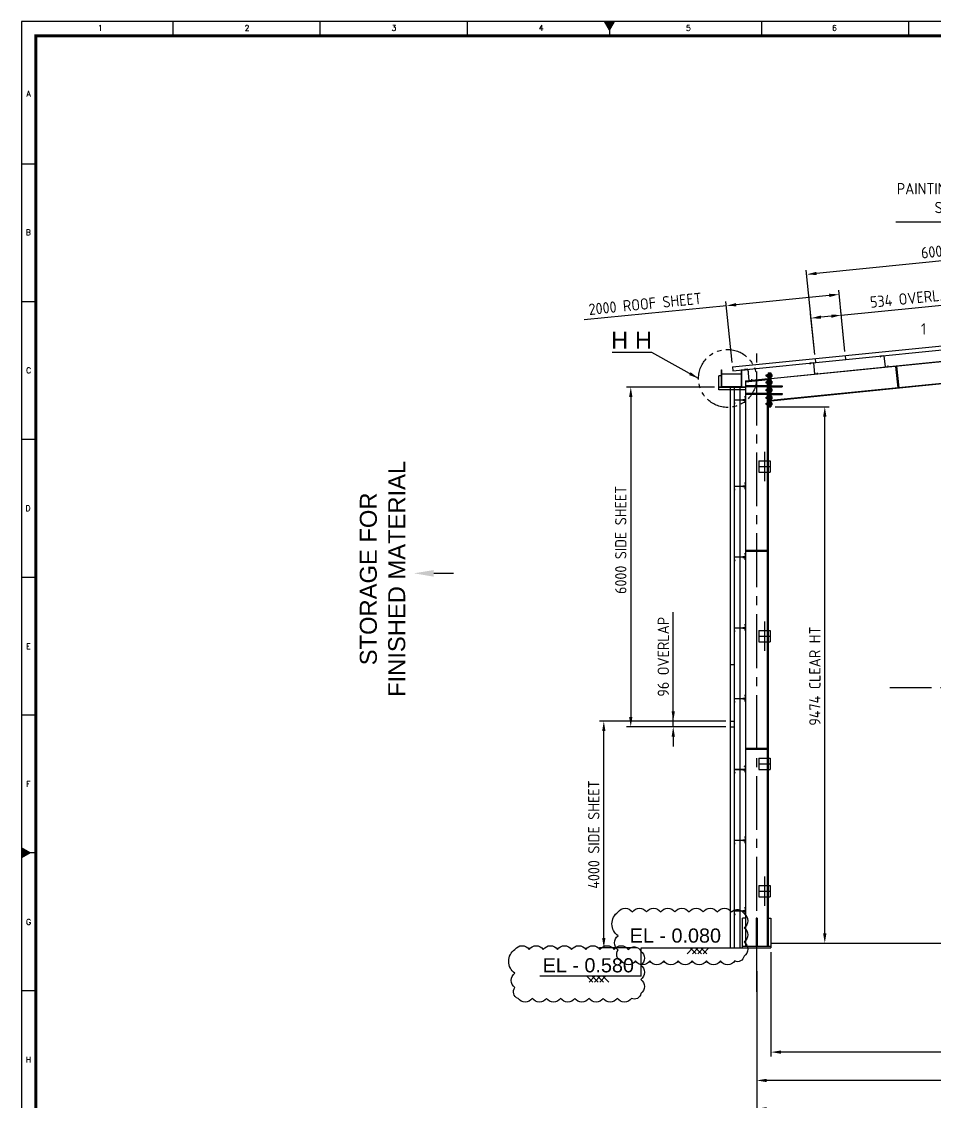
# Model space of a CAD drawing. Header units: millimetres. Extents: x -66 to 3621, y -1 to 3307.
# Drawn here: x 3 to 325.1, y 2923 to 3304.3 of the extents above; entities that cross this region are included whole.
import ezdxf
from ezdxf.enums import TextEntityAlignment as Align

# ---------------------------------------------------------------- set-up
doc = ezdxf.new("R2010")
doc.units = ezdxf.units.MM
for name, pattern in [('CENTER2', [28.575, 19.05, -3.175, 3.175, -3.175]), ('DASHED2', [9.525, 6.35, -3.175]), ('PHANTOM2', [31.75, 15.875, -3.175, 3.175, -3.175, 3.175, -3.175])]:
    doc.linetypes.add(name, pattern=pattern)
for name, color, linetype in [('BORDER', 6, 'Continuous'), ('MAIN-1', 7, 'Continuous'), ('MAIN-2', 7, 'Continuous')]:
    doc.layers.add(name, color=color, linetype=linetype)
doc.styles.add('ACISOTS', font='isocp.shx')
doc.styles.add('ROMANS', font='romans.shx', dxfattribs={"width": 0.8})
doc.styles.get("Standard").update_dxf_attribs({"font": 'arial.ttf'})
doc.dimstyles.new('ISO-25', dxfattribs={"dimtxt": 4, "dimasz": 3.5, "dimexe": 1.5, "dimexo": 1.5, "dimgap": 1.5, "dimtad": 1, "dimtxsty": 'Standard', "dimcen": 0, "dimadec": 0, "dimazin": 0, "dimtfac": 1, "dimtmove": 0, "dimatfit": 3, "dimfxl": 1, "dimarcsym": 0})

# ---------------------------------------------------------------- blocks, each defined once
blk = doc.blocks.new('A1B')
at = {"layer": 'BORDER', "color": 1}
for p, q in [((56.44, 585), (56.44, 590)), ((56.44, 585), (56.44, 590)), ((108.38, 585), (108.38, 590)), ((108.38, 585), (108.38, 590)), ((160.31, 585), (160.31, 590)), ((160.31, 585), (160.31, 590)), ((264.19, 585), (264.19, 590)), ((316.12, 585), (316.12, 590)), ((3, 539.83), (8, 539.83)), ((3, 491.17), (8, 491.17)), ((3, 442.5), (8, 442.5)), ((3, 393.84), (8, 393.84)), ((3, 345.17), (8, 345.17)), ((3, 247.84), (8, 247.84))]:
    blk.add_line(p, q, dxfattribs=at)
at = {"layer": 'BORDER'}
for p, q in [((210.5, 587), (208.77, 590)), ((210.5, 590), (210.5, 585)), ((210.5, 587), (212.23, 590)), ((210.5, 588), (210.5, 585)), ((210.5, 588), (210.5, 585)), ((6, 296.5), (3, 298.23)), ((8, 296.5), (3, 296.5)), ((6, 296.5), (3, 294.77))]:
    blk.add_line(p, q, dxfattribs=at)
blk.add_lwpolyline([(837, 3), (837, 590), (3, 590), (3, 3)], close=True, dxfattribs=at)
at = {"layer": 'BORDER', "const_width": 1}
blk.add_lwpolyline([(8, 8), (832, 8), (832, 585), (8, 585)], close=True, dxfattribs=at)
at = {"layer": 'BORDER'}
for points in [[(212.23, 590), (208.77, 590), (210.5, 587)], [(3, 298.23), (3, 294.77), (6, 296.5)]]:
    blk.add_solid(points, dxfattribs=at)
at = {"layer": 'BORDER', "color": 1, "style": 'ROMANS'}
for s, p in [('1', (30.81, 586.75)), ('2', (82.56, 586.75)), ('3', (134.41, 586.75)), ('4', (186.37, 586.75)), ('5', (238.32, 586.75)), ('6', (289.89, 586.75)), ('A', (5.48, 563.52)), ('B', (5.35, 514.55)), ('C', (5.49, 465.84)), ('D', (5.25, 417.17)), ('E', (5.39, 368.4)), ('F', (5.34, 319.81)), ('G', (5.44, 271.07)), ('H', (5.43, 222.46))]:
    blk.add_text(s, height=2, dxfattribs=at).set_placement(p, align=Align.CENTER)
blk = doc.blocks.new('A$7E95131028261A5')
blk.add_line((3.5, 0.58), (0, 0.58))
blk.add_solid([(3.5, 0), (3.5, 1.17), (7, 0.58)])
blk = doc.blocks.new('*D6181')
at = {"color": 0, "lineweight": -2}
for p, q in [((268.94, 3168.35), (287.97, 3168.35)), ((286.47, 2982.38), (286.47, 3164.85)), ((268.96, 2978.88), (287.97, 2978.88))]:
    blk.add_line(p, q, dxfattribs=at)
at = {"color": 0}
for points in [[(287.05, 3164.85), (285.88, 3164.85), (286.47, 3168.35)], [(285.88, 2982.38), (287.05, 2982.38), (286.47, 2978.88)]]:
    blk.add_solid(points, dxfattribs=at)
at = {"layer": 'Defpoints', "color": 0}
for p in [(267.44, 3168.35), (286.47, 3168.35), (267.46, 2978.88)]:
    blk.add_point(p, dxfattribs=at)
at = {"color": 0, "insert": (282.97, 3073.24), "char_height": 4, "attachment_point": 5, "rotation": 90, "style": 'ACISOTS'}
blk.add_mtext('9474 CLEAR HT', dxfattribs=at)
blk = doc.blocks.new('A$7E9510B2D7BB')
at = {"color": 4}
for p, q in [((61, 200), (0, 200)), ((0, 200), (0, 183)), ((1.8, 183), (1.8, 198.2)), ((59.2, 198.2), (1.8, 198.2)), ((59.2, 198.2), (59.2, 0)), ((61, 200), (61, 1.8)), ((0, 183), (1.8, 183)), ((59.2, 0), (114.2, 0)), ((61, 1.8), (112.4, 1.8)), ((112.4, 1.8), (112.4, 17)), ((112.4, 17), (114.2, 17)), ((114.2, 0), (114.2, 17))]:
    blk.add_line(p, q, dxfattribs=at)
blk = doc.blocks.new('A$7E96CD2D2E318')
for p, q in [((0, 1), (0, 0)), ((0, 1), (0.12, 1)), ((0, 0), (1, 0)), ((0.12, 1), (0.12, 0.12)), ((1, 0.12), (0.12, 0.12)), ((1, 0), (1, 0.12))]:
    blk.add_line(p, q)
blk = doc.blocks.new('A$7E96CE153525B')
blk.add_line((2.34, 0.42), (0, 0.42))
at = {"layer": 'MAIN-1'}
for p, q in [((0.19, 0.78), (0.22, 0.83)), ((0.19, 0.78), (0.19, 0.73)), ((0.19, 0.76), (0.2, 0.77)), ((0.19, 0.75), (0.19, 0.76)), ((0.19, 0.74), (0.19, 0.75)), ((0.19, 0.73), (0.19, 0.74)), ((0.19, 0.73), (0.19, 0.42)), ((0.19, 0.72), (0.19, 0.73)), ((0.19, 0.71), (0.19, 0.72)), ((0.19, 0.7), (0.19, 0.71)), ((0.2, 0.69), (0.19, 0.7)), ((0.19, 0.48), (0.2, 0.5)), ((0.19, 0.46), (0.19, 0.48)), ((0.19, 0.44), (0.19, 0.46)), ((0.19, 0.42), (0.19, 0.44)), ((0.19, 0.4), (0.19, 0.42)), ((0.19, 0.42), (0.19, 0.1)), ((0.19, 0.38), (0.19, 0.4)), ((0.19, 0.36), (0.19, 0.38)), ((0.2, 0.34), (0.19, 0.36)), ((0.19, 0.13), (0.2, 0.14)), ((0.19, 0.12), (0.19, 0.13)), ((0.19, 0.11), (0.19, 0.12)), ((0.19, 0.1), (0.19, 0.11)), ((0.19, 0.1), (0.19, 0.06)), ((0.19, 0.09), (0.19, 0.1)), ((0.19, 0.08), (0.19, 0.09)), ((0.19, 0.07), (0.19, 0.08)), ((0.2, 0.06), (0.19, 0.07)), ((0.22, 0), (0.19, 0.06)), ((0.2, 0.79), (0.21, 0.8)), ((0.2, 0.78), (0.2, 0.79)), ((0.2, 0.77), (0.2, 0.78)), ((0.2, 0.68), (0.2, 0.69)), ((0.2, 0.67), (0.2, 0.68)), ((0.21, 0.66), (0.2, 0.67)), ((0.2, 0.54), (0.21, 0.56)), ((0.2, 0.52), (0.2, 0.54)), ((0.2, 0.5), (0.2, 0.52)), ((0.2, 0.32), (0.2, 0.34)), ((0.2, 0.3), (0.2, 0.32)), ((0.21, 0.27), (0.2, 0.3)), ((0.2, 0.16), (0.21, 0.17)), ((0.2, 0.15), (0.2, 0.16)), ((0.2, 0.14), (0.2, 0.15)), ((0.2, 0.05), (0.2, 0.06)), ((0.2, 0.04), (0.2, 0.05)), ((0.21, 0.03), (0.2, 0.04)), ((0.21, 0.81), (0.22, 0.82)), ((0.21, 0.8), (0.21, 0.81)), ((0.21, 0.65), (0.21, 0.66)), ((0.22, 0.63), (0.21, 0.65)), ((0.21, 0.58), (0.22, 0.6)), ((0.21, 0.56), (0.21, 0.58)), ((0.21, 0.25), (0.21, 0.27)), ((0.22, 0.23), (0.21, 0.25)), ((0.21, 0.19), (0.22, 0.2)), ((0.21, 0.17), (0.21, 0.19)), ((0.21, 0.02), (0.21, 0.03)), ((0.22, 0.01), (0.21, 0.02)), ((0.22, 0.82), (0.22, 0.83)), ((0.48, 0.83), (0.22, 0.83)), ((0.22, 0.62), (0.22, 0.63)), ((0.22, 0.6), (0.22, 0.62)), ((0.48, 0.62), (0.22, 0.62)), ((0.22, 0.21), (0.22, 0.23)), ((0.22, 0.2), (0.22, 0.21)), ((0.48, 0.21), (0.22, 0.21)), ((0.22, 0), (0.22, 0.01)), ((0.48, 0), (0.22, 0)), ((0.48, 0.62), (0.48, 0.83)), ((0.49, 0.75), (0.48, 0.77)), ((0.48, 0.21), (0.48, 0.62)), ((0.48, 0), (0.48, 0.21)), ((0.48, 0.07), (0.49, 0.08)), ((0.49, 0.75), (0.49, 0.75)), ((0.49, 0.75), (0.49, 0.08)), ((0.49, 0.75), (0.49, 0.08)), ((0.49, 0.08), (0.49, 0.08)), ((0.52, 0.66), (0.51, 0.66)), ((0.51, 0.66), (0.51, 0.42)), ((0.51, 0.42), (0.51, 0.18)), ((0.51, 0.18), (0.52, 0.18)), ((0.55, 0.62), (0.52, 0.66)), ((0.52, 0.66), (0.52, 0.18)), ((0.52, 0.18), (0.55, 0.21)), ((2.11, 0.66), (0.55, 0.66)), ((0.55, 0.66), (0.55, 0.18)), ((0.55, 0.18), (2.11, 0.18)), ((1.48, 0.75), (1.51, 0.83)), ((1.48, 0.75), (1.48, 0.09)), ((1.51, 0), (1.48, 0.09)), ((1.49, 0.77), (1.5, 0.78)), ((1.49, 0.76), (1.49, 0.77)), ((1.49, 0.75), (1.49, 0.76)), ((1.49, 0.74), (1.49, 0.75)), ((1.49, 0.73), (1.49, 0.74)), ((1.49, 0.72), (1.49, 0.73)), ((1.49, 0.71), (1.49, 0.72)), ((1.49, 0.7), (1.49, 0.71)), ((1.49, 0.69), (1.49, 0.7)), ((1.49, 0.68), (1.49, 0.69)), ((1.5, 0.67), (1.49, 0.68)), ((1.49, 0.51), (1.5, 0.53)), ((1.49, 0.49), (1.49, 0.51)), ((1.49, 0.47), (1.49, 0.49)), ((1.49, 0.45), (1.49, 0.47)), ((1.49, 0.43), (1.49, 0.45)), ((1.49, 0.41), (1.49, 0.43)), ((1.49, 0.39), (1.49, 0.41)), ((1.49, 0.36), (1.49, 0.39)), ((1.49, 0.34), (1.49, 0.36)), ((1.49, 0.32), (1.49, 0.34)), ((1.5, 0.3), (1.49, 0.32)), ((1.49, 0.15), (1.5, 0.16)), ((1.49, 0.14), (1.49, 0.15)), ((1.49, 0.13), (1.49, 0.14)), ((1.49, 0.12), (1.49, 0.13)), ((1.49, 0.11), (1.49, 0.12)), ((1.49, 0.1), (1.49, 0.11)), ((1.49, 0.09), (1.49, 0.1)), ((1.49, 0.08), (1.49, 0.09)), ((1.49, 0.07), (1.49, 0.08)), ((1.49, 0.06), (1.49, 0.07)), ((1.5, 0.05), (1.49, 0.06)), ((1.5, 0.81), (1.51, 0.82)), ((1.5, 0.8), (1.5, 0.81)), ((1.5, 0.78), (1.5, 0.8)), ((1.5, 0.66), (1.5, 0.67)), ((1.5, 0.65), (1.5, 0.66)), ((1.51, 0.64), (1.5, 0.65)), ((1.5, 0.58), (1.51, 0.6)), ((1.5, 0.55), (1.5, 0.58)), ((1.5, 0.53), (1.5, 0.55)), ((1.5, 0.28), (1.5, 0.3)), ((1.5, 0.26), (1.5, 0.28)), ((1.51, 0.23), (1.5, 0.26)), ((1.5, 0.18), (1.51, 0.2)), ((1.5, 0.17), (1.5, 0.18)), ((1.5, 0.16), (1.5, 0.17)), ((1.5, 0.04), (1.5, 0.05)), ((1.5, 0.02), (1.5, 0.04)), ((1.51, 0.01), (1.5, 0.02)), ((1.51, 0.82), (1.51, 0.83)), ((1.82, 0.83), (1.51, 0.83)), ((1.51, 0.62), (1.51, 0.64)), ((1.51, 0.6), (1.51, 0.62)), ((1.82, 0.62), (1.51, 0.62)), ((1.51, 0.21), (1.51, 0.23)), ((1.82, 0.21), (1.51, 0.21)), ((1.51, 0.2), (1.51, 0.21)), ((1.51, 0), (1.51, 0.01)), ((1.82, 0), (1.51, 0)), ((1.82, 0.83), (1.86, 0.75)), ((1.82, 0.83), (1.83, 0.82)), ((1.83, 0.64), (1.82, 0.62)), ((1.82, 0.62), (1.83, 0.6)), ((1.83, 0.23), (1.82, 0.21)), ((1.82, 0.21), (1.83, 0.2)), ((1.86, 0.09), (1.82, 0)), ((1.83, 0.01), (1.82, 0)), ((1.83, 0.82), (1.83, 0.81)), ((1.83, 0.81), (1.83, 0.8)), ((1.83, 0.8), (1.84, 0.78)), ((1.84, 0.67), (1.83, 0.66)), ((1.83, 0.66), (1.83, 0.65)), ((1.83, 0.65), (1.83, 0.64)), ((1.83, 0.6), (1.83, 0.58)), ((1.83, 0.58), (1.83, 0.55)), ((1.83, 0.55), (1.84, 0.53)), ((1.84, 0.3), (1.83, 0.28)), ((1.83, 0.28), (1.83, 0.26)), ((1.83, 0.26), (1.83, 0.23)), ((1.83, 0.2), (1.83, 0.18)), ((1.83, 0.18), (1.83, 0.17)), ((1.83, 0.17), (1.84, 0.16)), ((1.84, 0.05), (1.83, 0.04)), ((1.83, 0.04), (1.83, 0.02)), ((1.83, 0.02), (1.83, 0.01)), ((1.84, 0.78), (1.84, 0.77)), ((1.84, 0.77), (1.84, 0.76)), ((1.84, 0.76), (1.84, 0.75)), ((1.84, 0.75), (1.84, 0.74)), ((1.84, 0.74), (1.84, 0.73)), ((1.84, 0.73), (1.84, 0.72)), ((1.84, 0.72), (1.84, 0.71)), ((1.84, 0.71), (1.84, 0.7)), ((1.84, 0.7), (1.84, 0.69)), ((1.84, 0.69), (1.84, 0.68)), ((1.84, 0.68), (1.84, 0.67)), ((1.84, 0.53), (1.84, 0.51)), ((1.84, 0.51), (1.84, 0.49)), ((1.84, 0.49), (1.84, 0.47)), ((1.84, 0.47), (1.84, 0.45)), ((1.84, 0.45), (1.84, 0.43)), ((1.84, 0.43), (1.84, 0.41)), ((1.84, 0.41), (1.84, 0.39)), ((1.84, 0.39), (1.84, 0.36)), ((1.84, 0.36), (1.84, 0.34)), ((1.84, 0.34), (1.84, 0.32)), ((1.84, 0.32), (1.84, 0.3)), ((1.84, 0.16), (1.84, 0.15)), ((1.84, 0.15), (1.84, 0.14)), ((1.84, 0.14), (1.84, 0.13)), ((1.84, 0.13), (1.84, 0.12)), ((1.84, 0.12), (1.84, 0.11)), ((1.84, 0.11), (1.84, 0.1)), ((1.84, 0.1), (1.84, 0.09)), ((1.84, 0.09), (1.84, 0.08)), ((1.84, 0.08), (1.84, 0.07)), ((1.84, 0.07), (1.84, 0.06)), ((1.84, 0.06), (1.84, 0.05)), ((1.86, 0.09), (1.86, 0.75)), ((2.15, 0.62), (2.11, 0.66)), ((2.11, 0.66), (2.11, 0.18)), ((2.11, 0.18), (2.15, 0.21)), ((2.15, 0.62), (2.15, 0.21))]:
    blk.add_line(p, q, dxfattribs=at)
for centre, start, end in [((0.51, 0.67), 180, 270), ((0.51, 0.16), 90, 180)]:
    blk.add_arc(centre, 0.016, start, end, dxfattribs=at)
at = {"layer": 'MAIN-2'}
for p, q in [((0.2, 0.77), (0.19, 0.76)), ((0.19, 0.76), (0.19, 0.75)), ((0.19, 0.75), (0.19, 0.74)), ((0.19, 0.74), (0.19, 0.73)), ((0.19, 0.73), (0.19, 0.72)), ((0.19, 0.72), (0.19, 0.71)), ((0.19, 0.71), (0.19, 0.7)), ((0.19, 0.7), (0.2, 0.69)), ((0.2, 0.5), (0.19, 0.48)), ((0.19, 0.48), (0.19, 0.46)), ((0.19, 0.46), (0.19, 0.44)), ((0.19, 0.44), (0.19, 0.42)), ((0.19, 0.42), (0.19, 0.4)), ((0.19, 0.4), (0.19, 0.38)), ((0.19, 0.38), (0.19, 0.36)), ((0.19, 0.36), (0.2, 0.34)), ((0.2, 0.14), (0.19, 0.13)), ((0.19, 0.13), (0.19, 0.12)), ((0.19, 0.12), (0.19, 0.11)), ((0.19, 0.11), (0.19, 0.1)), ((0.19, 0.1), (0.19, 0.09)), ((0.19, 0.09), (0.19, 0.08)), ((0.19, 0.08), (0.19, 0.07)), ((0.19, 0.07), (0.2, 0.06)), ((0.21, 0.8), (0.2, 0.79)), ((0.2, 0.79), (0.2, 0.78)), ((0.2, 0.78), (0.2, 0.77)), ((0.2, 0.69), (0.2, 0.68)), ((0.2, 0.68), (0.2, 0.67)), ((0.2, 0.67), (0.21, 0.66)), ((0.21, 0.56), (0.2, 0.54)), ((0.2, 0.54), (0.2, 0.52)), ((0.2, 0.52), (0.2, 0.5)), ((0.2, 0.34), (0.2, 0.32)), ((0.2, 0.32), (0.2, 0.3)), ((0.2, 0.3), (0.21, 0.27)), ((0.21, 0.17), (0.2, 0.16)), ((0.2, 0.16), (0.2, 0.15)), ((0.2, 0.15), (0.2, 0.14)), ((0.2, 0.06), (0.2, 0.05)), ((0.2, 0.05), (0.2, 0.04)), ((0.2, 0.04), (0.21, 0.03)), ((0.22, 0.82), (0.21, 0.81)), ((0.21, 0.81), (0.21, 0.8)), ((0.21, 0.66), (0.21, 0.65)), ((0.21, 0.65), (0.22, 0.63)), ((0.22, 0.6), (0.21, 0.58)), ((0.21, 0.58), (0.21, 0.56)), ((0.21, 0.27), (0.21, 0.25)), ((0.21, 0.25), (0.22, 0.23)), ((0.22, 0.2), (0.21, 0.19)), ((0.21, 0.19), (0.21, 0.17)), ((0.21, 0.03), (0.21, 0.02)), ((0.21, 0.02), (0.22, 0.01)), ((0.22, 0.83), (0.22, 0.82)), ((0.22, 0.63), (0.22, 0.62)), ((0.22, 0.62), (0.22, 0.6)), ((0.48, 0.62), (0.22, 0.62)), ((0.22, 0.23), (0.22, 0.21)), ((0.22, 0.21), (0.22, 0.2)), ((0.48, 0.21), (0.22, 0.21)), ((0.22, 0.01), (0.22, 0)), ((0.49, 0.08), (0.49, 0.75)), ((0.51, 0.42), (0.51, 0.66)), ((0.51, 0.18), (0.51, 0.42)), ((0.52, 0.18), (0.52, 0.66)), ((1.48, 0.66), (1.51, 0.62)), ((1.51, 0.21), (1.48, 0.18)), ((1.5, 0.78), (1.49, 0.77)), ((1.49, 0.77), (1.49, 0.76)), ((1.49, 0.76), (1.49, 0.75)), ((1.49, 0.75), (1.49, 0.74)), ((1.49, 0.74), (1.49, 0.73)), ((1.49, 0.73), (1.49, 0.72)), ((1.49, 0.72), (1.49, 0.71)), ((1.49, 0.71), (1.49, 0.7)), ((1.49, 0.7), (1.49, 0.69)), ((1.49, 0.69), (1.49, 0.68)), ((1.49, 0.68), (1.5, 0.67)), ((1.5, 0.53), (1.49, 0.51)), ((1.49, 0.51), (1.49, 0.49)), ((1.49, 0.49), (1.49, 0.47)), ((1.49, 0.47), (1.49, 0.45)), ((1.49, 0.45), (1.49, 0.43)), ((1.49, 0.43), (1.49, 0.41)), ((1.49, 0.41), (1.49, 0.39)), ((1.49, 0.39), (1.49, 0.36)), ((1.49, 0.36), (1.49, 0.34)), ((1.49, 0.34), (1.49, 0.32)), ((1.49, 0.32), (1.5, 0.3)), ((1.5, 0.16), (1.49, 0.15)), ((1.49, 0.15), (1.49, 0.14)), ((1.49, 0.14), (1.49, 0.13)), ((1.49, 0.13), (1.49, 0.12)), ((1.49, 0.12), (1.49, 0.11)), ((1.49, 0.11), (1.49, 0.1)), ((1.49, 0.1), (1.49, 0.09)), ((1.49, 0.09), (1.49, 0.08)), ((1.49, 0.08), (1.49, 0.07)), ((1.49, 0.07), (1.49, 0.06)), ((1.49, 0.06), (1.5, 0.05)), ((1.51, 0.82), (1.5, 0.81)), ((1.5, 0.81), (1.5, 0.8)), ((1.5, 0.8), (1.5, 0.78)), ((1.5, 0.67), (1.5, 0.66)), ((1.5, 0.66), (1.5, 0.65)), ((1.5, 0.65), (1.51, 0.64)), ((1.51, 0.6), (1.5, 0.58)), ((1.5, 0.58), (1.5, 0.55)), ((1.5, 0.55), (1.5, 0.53)), ((1.5, 0.3), (1.5, 0.28)), ((1.5, 0.28), (1.5, 0.26)), ((1.5, 0.26), (1.51, 0.23)), ((1.51, 0.2), (1.5, 0.18)), ((1.5, 0.18), (1.5, 0.17)), ((1.5, 0.17), (1.5, 0.16)), ((1.5, 0.05), (1.5, 0.04)), ((1.5, 0.04), (1.5, 0.02)), ((1.5, 0.02), (1.51, 0.01)), ((1.51, 0.83), (1.51, 0.82)), ((1.51, 0.64), (1.51, 0.62)), ((1.51, 0.62), (1.82, 0.62)), ((1.51, 0.62), (1.51, 0.21)), ((1.51, 0.62), (1.51, 0.6)), ((1.51, 0.21), (1.51, 0.62)), ((1.82, 0.62), (1.51, 0.62)), ((1.51, 0.23), (1.51, 0.21)), ((1.82, 0.21), (1.51, 0.21)), ((1.51, 0.21), (1.51, 0.2)), ((1.82, 0.21), (1.51, 0.21)), ((1.51, 0.01), (1.51, 0)), ((1.83, 0.82), (1.82, 0.83)), ((1.82, 0.62), (1.86, 0.66)), ((1.82, 0.62), (1.83, 0.64)), ((1.82, 0.62), (1.82, 0.21)), ((1.83, 0.6), (1.82, 0.62)), ((1.82, 0.21), (1.82, 0.62)), ((1.82, 0.21), (1.83, 0.23)), ((1.86, 0.18), (1.82, 0.21)), ((1.83, 0.2), (1.82, 0.21)), ((1.82, 0), (1.83, 0.01)), ((1.83, 0.81), (1.83, 0.82)), ((1.83, 0.8), (1.83, 0.81)), ((1.84, 0.78), (1.83, 0.8)), ((1.83, 0.66), (1.84, 0.67)), ((1.83, 0.65), (1.83, 0.66)), ((1.83, 0.64), (1.83, 0.65)), ((1.83, 0.58), (1.83, 0.6)), ((1.83, 0.55), (1.83, 0.58)), ((1.84, 0.53), (1.83, 0.55)), ((1.83, 0.28), (1.84, 0.3)), ((1.83, 0.26), (1.83, 0.28)), ((1.83, 0.23), (1.83, 0.26)), ((1.83, 0.18), (1.83, 0.2)), ((1.83, 0.17), (1.83, 0.18)), ((1.84, 0.16), (1.83, 0.17)), ((1.83, 0.04), (1.84, 0.05)), ((1.83, 0.02), (1.83, 0.04)), ((1.83, 0.01), (1.83, 0.02)), ((1.84, 0.77), (1.84, 0.78)), ((1.84, 0.76), (1.84, 0.77)), ((1.84, 0.75), (1.84, 0.76)), ((1.84, 0.74), (1.84, 0.75)), ((1.84, 0.73), (1.84, 0.74)), ((1.84, 0.72), (1.84, 0.73)), ((1.84, 0.71), (1.84, 0.72)), ((1.84, 0.7), (1.84, 0.71)), ((1.84, 0.69), (1.84, 0.7)), ((1.84, 0.68), (1.84, 0.69)), ((1.84, 0.67), (1.84, 0.68)), ((1.84, 0.51), (1.84, 0.53)), ((1.84, 0.49), (1.84, 0.51)), ((1.84, 0.47), (1.84, 0.49)), ((1.84, 0.45), (1.84, 0.47)), ((1.84, 0.43), (1.84, 0.45)), ((1.84, 0.41), (1.84, 0.43)), ((1.84, 0.39), (1.84, 0.41)), ((1.84, 0.36), (1.84, 0.39)), ((1.84, 0.34), (1.84, 0.36)), ((1.84, 0.32), (1.84, 0.34)), ((1.84, 0.3), (1.84, 0.32)), ((1.84, 0.15), (1.84, 0.16)), ((1.84, 0.14), (1.84, 0.15)), ((1.84, 0.13), (1.84, 0.14)), ((1.84, 0.12), (1.84, 0.13)), ((1.84, 0.11), (1.84, 0.12)), ((1.84, 0.1), (1.84, 0.11)), ((1.84, 0.09), (1.84, 0.1)), ((1.84, 0.08), (1.84, 0.09)), ((1.84, 0.07), (1.84, 0.08)), ((1.84, 0.06), (1.84, 0.07)), ((1.84, 0.05), (1.84, 0.06)), ((2.11, 0.18), (2.11, 0.66))]:
    blk.add_line(p, q, dxfattribs=at)
blk = doc.blocks.new('*D6187')
at = {"color": 0, "lineweight": -2}
for p, q in [((262.46, 2969.06), (262.46, 2918.94)), ((542.46, 2960.23), (542.46, 2918.94)), ((265.96, 2920.44), (538.96, 2920.44))]:
    blk.add_line(p, q, dxfattribs=at)
at = {"color": 0}
for points in [[(265.96, 2921.02), (265.96, 2919.86), (262.46, 2920.44)], [(538.96, 2919.86), (538.96, 2921.02), (542.46, 2920.44)]]:
    blk.add_solid(points, dxfattribs=at)
at = {"layer": 'Defpoints', "color": 0}
for p in [(262.46, 2970.56), (542.46, 2961.73), (542.46, 2920.44)]:
    blk.add_point(p, dxfattribs=at)
at = {"color": 0, "insert": (402.92, 2923.94), "char_height": 4, "attachment_point": 5, "style": 'ACISOTS'}
blk.add_mtext('14000 C/C COLUMN BASE', dxfattribs=at)
blk = doc.blocks.new('*D6188')
at = {"color": 0, "lineweight": -2}
for p, q in [((267.46, 2975.78), (267.46, 2938.94)), ((537.46, 2975.78), (537.46, 2938.94)), ((533.96, 2940.44), (270.96, 2940.44))]:
    blk.add_line(p, q, dxfattribs=at)
at = {"color": 0}
for points in [[(270.96, 2941.02), (270.96, 2939.86), (267.46, 2940.44)], [(533.96, 2939.86), (533.96, 2941.02), (537.46, 2940.44)]]:
    blk.add_solid(points, dxfattribs=at)
at = {"layer": 'Defpoints', "color": 0}
for p in [(267.46, 2977.28), (537.46, 2977.28), (267.46, 2940.44)]:
    blk.add_point(p, dxfattribs=at)
at = {"color": 0, "insert": (382.25, 2943.94), "char_height": 4, "attachment_point": 5, "style": 'ACISOTS'}
blk.add_mtext('13500 CLEAR', dxfattribs=at)
blk = doc.blocks.new('*D6190')
at = {"color": 0, "lineweight": -2}
for p, q in [((262.46, 2969.06), (262.46, 2928.94)), ((402.46, 2952.22), (402.46, 2928.94)), ((398.96, 2930.44), (265.96, 2930.44))]:
    blk.add_line(p, q, dxfattribs=at)
at = {"color": 0}
for points in [[(265.96, 2931.02), (265.96, 2929.86), (262.46, 2930.44)], [(398.96, 2929.86), (398.96, 2931.02), (402.46, 2930.44)]]:
    blk.add_solid(points, dxfattribs=at)
at = {"layer": 'Defpoints', "color": 0}
for p in [(262.46, 2970.56), (402.46, 2953.72), (262.46, 2930.44)]:
    blk.add_point(p, dxfattribs=at)
at = {"color": 0, "insert": (332.46, 2933.94), "char_height": 4, "attachment_point": 5, "style": 'ACISOTS'}
blk.add_mtext('7000', dxfattribs=at)
blk = doc.blocks.new('*D6192')
at = {"color": 0, "lineweight": -2}
for p, q in [((396.01, 3226.66), (283.57, 3215.41)), ((402.31, 3198.77), (399.34, 3228.5)), ((282.91, 3186.83), (279.94, 3216.56))]:
    blk.add_line(p, q, dxfattribs=at)
at = {"color": 0}
for points in [[(396.07, 3226.08), (395.95, 3227.24), (399.49, 3227.01)], [(283.51, 3215.99), (283.63, 3214.83), (280.09, 3215.07)]]:
    blk.add_solid(points, dxfattribs=at)
at = {"layer": 'Defpoints', "color": 0}
for p in [(280.09, 3215.07), (402.46, 3197.28), (283.06, 3185.34)]:
    blk.add_point(p, dxfattribs=at)
at = {"color": 0, "insert": (340.45, 3224.62), "char_height": 4, "attachment_point": 5, "rotation": 5.7106, "style": 'ACISOTS'}
blk.add_mtext('6000 ROOF SHEET', dxfattribs=at)
blk = doc.blocks.new('*D6193')
at = {"color": 0, "lineweight": -2}
for p, q in [((292.26, 3200.68), (335.32, 3204.99)), ((282.91, 3186.83), (281.48, 3201.11)), ((288.78, 3200.33), (285.11, 3199.97)), ((293.54, 3187.89), (292.11, 3202.17))]:
    blk.add_line(p, q, dxfattribs=at)
at = {"color": 0}
for points in [[(285.06, 3200.55), (285.17, 3199.38), (281.63, 3199.62)], [(288.84, 3199.75), (288.72, 3200.91), (292.26, 3200.68)]]:
    blk.add_solid(points, dxfattribs=at)
at = {"layer": 'Defpoints', "color": 0}
for p in [(281.63, 3199.62), (283.06, 3185.34), (293.69, 3186.4)]:
    blk.add_point(p, dxfattribs=at)
at = {"color": 0, "insert": (317.76, 3206.75), "char_height": 4, "attachment_point": 5, "rotation": 5.7111, "style": 'ACISOTS'}
blk.add_mtext('534 OVERLAP', dxfattribs=at)
blk = doc.blocks.new('*D6194')
at = {"color": 0, "lineweight": -2}
for p, q in [((288.05, 3207.65), (255.21, 3204.37)), ((293.54, 3187.89), (291.38, 3209.49)), ((251.73, 3204.02), (201.58, 3199)), ((253.74, 3183.91), (251.58, 3205.51))]:
    blk.add_line(p, q, dxfattribs=at)
at = {"color": 0}
for points in [[(288.11, 3207.07), (287.99, 3208.23), (291.53, 3208)], [(255.15, 3204.95), (255.27, 3203.79), (251.73, 3204.02)]]:
    blk.add_solid(points, dxfattribs=at)
at = {"layer": 'Defpoints', "color": 0}
for p in [(251.73, 3204.02), (293.69, 3186.4), (253.89, 3182.42)]:
    blk.add_point(p, dxfattribs=at)
at = {"color": 0, "insert": (223.08, 3204.67), "char_height": 4, "attachment_point": 5, "rotation": 5.7106, "style": 'ACISOTS'}
blk.add_mtext('2000 ROOF SHEET', dxfattribs=at)
blk = doc.blocks.new('*D6195')
at = {"color": 0, "lineweight": -2}
for p, q in [((247.54, 3175.29), (216.49, 3175.29)), ((217.99, 3171.79), (217.99, 3058.79)), ((251.58, 3055.29), (216.49, 3055.29))]:
    blk.add_line(p, q, dxfattribs=at)
at = {"color": 0}
for points in [[(218.57, 3171.79), (217.41, 3171.79), (217.99, 3175.29)], [(217.41, 3058.79), (218.57, 3058.79), (217.99, 3055.29)]]:
    blk.add_solid(points, dxfattribs=at)
at = {"layer": 'Defpoints', "color": 0}
for p in [(249.04, 3175.29), (217.99, 3055.29), (253.08, 3055.29)]:
    blk.add_point(p, dxfattribs=at)
at = {"color": 0, "insert": (214.46, 3121.32), "char_height": 4, "attachment_point": 5, "rotation": 90, "style": 'ACISOTS'}
blk.add_mtext('6000 SIDE SHEET', dxfattribs=at)
blk = doc.blocks.new('*D6196')
at = {"color": 0, "lineweight": -2}
for p, q in [((251.58, 3057.28), (206.97, 3057.28)), ((208.47, 2980.78), (208.47, 3053.78)), ((220.16, 2977.28), (206.97, 2977.28))]:
    blk.add_line(p, q, dxfattribs=at)
at = {"color": 0}
for points in [[(209.06, 3053.78), (207.89, 3053.78), (208.47, 3057.28)], [(207.89, 2980.78), (209.06, 2980.78), (208.47, 2977.28)]]:
    blk.add_solid(points, dxfattribs=at)
at = {"layer": 'Defpoints', "color": 0}
for p in [(208.47, 3057.28), (253.08, 3057.28), (221.66, 2977.28)]:
    blk.add_point(p, dxfattribs=at)
at = {"color": 0, "insert": (204.94, 3017.28), "char_height": 4, "attachment_point": 5, "rotation": 90, "style": 'ACISOTS'}
blk.add_mtext('4000 SIDE SHEET', dxfattribs=at)
blk = doc.blocks.new('*D6197')
at = {"color": 0, "lineweight": -2}
for p, q in [((232.98, 3057.28), (232.98, 3095.84)), ((232.98, 3060.78), (232.98, 3064.28)), ((251.58, 3057.28), (231.48, 3057.28)), ((251.58, 3055.35), (231.48, 3055.35)), ((232.98, 3055.35), (232.98, 3057.28)), ((232.98, 3051.85), (232.98, 3048.35))]:
    blk.add_line(p, q, dxfattribs=at)
at = {"color": 0}
for points in [[(232.4, 3060.78), (233.57, 3060.78), (232.98, 3057.28)], [(233.57, 3051.85), (232.4, 3051.85), (232.98, 3055.35)]]:
    blk.add_solid(points, dxfattribs=at)
at = {"layer": 'Defpoints', "color": 0}
for p in [(232.98, 3057.28), (253.08, 3057.28), (253.08, 3055.35)]:
    blk.add_point(p, dxfattribs=at)
at = {"color": 0, "insert": (229.48, 3080.06), "char_height": 4, "attachment_point": 5, "rotation": 90, "style": 'ACISOTS'}
blk.add_mtext('96 OVERLAP', dxfattribs=at)

msp = doc.modelspace()

# ---------------------------------------------------------------- linework, layer by layer
for p, q in [((253.88875, 3182.41994), (402.46389, 3197.27745)), ((254.02721, 3181.03401), (402.46389, 3195.86351)), ((267.44389, 3178.35448), (401.96389, 3191.79365)), ((401.96389, 3191.62711), (267.44389, 3178.17511)), ((401.96389, 3183.97321), (267.44389, 3170.52121)), ((283.05943, 3185.33701), (283.19817, 3183.94832)), ((293.69022, 3186.40018), (293.82896, 3185.0115)), ((250.03525, 3181.31923), (250.13525, 3181.31923)), ((250.03525, 3175.28923), (250.03525, 3181.31923)), ((250.03525, 3180.31923), (250.13525, 3180.31923)), ((250.08525, 3175.33923), (250.08525, 3181.26923)), ((250.13525, 3180.31923), (250.13525, 3181.31923)), ((253.88875, 3182.41994), (254.02721, 3181.03401)), ((256.98525, 3181.31923), (260.01017, 3181.62143)), ((256.98525, 3181.31923), (256.98525, 3175.33923)), ((257.03525, 3181.27398), (260.01514, 3181.57168)), ((257.03525, 3181.27398), (257.03525, 3175.28923)), ((260.01017, 3181.62143), (260.01514, 3181.57168)), ((266.44389, 3180.3546), (267.44389, 3180.3546)), ((266.44389, 3180.3546), (266.44389, 3166.96272)), ((266.94389, 3180.3546), (266.94389, 3168.34835)), ((401.96389, 3183.80035), (267.44389, 3170.34835)), ((267.44389, 3180.3546), (267.44389, 3168.34835)), ((312.35396, 3175.01221), (311.59615, 3182.59034)), ((312.67237, 3175.04405), (311.91456, 3182.62218)), ((249.03525, 3174.28923), (249.03525, 3179.28923)), ((250.03525, 3179.28923), (249.03525, 3179.28923)), ((256.98525, 3179.86245), (250.08525, 3179.86245)), ((256.98525, 3179.81245), (250.08525, 3179.81245)), ((258.48389, 3177.45934), (266.44389, 3178.25458)), ((258.48389, 3177.13774), (266.44389, 3177.93299)), ((258.48389, 3177.45934), (258.48389, 2977.77745)), ((258.65589, 2977.77745), (258.65589, 3177.15493)), ((266.09789, 3178.22001), (266.09789, 3178.22013)), ((266.27189, 2977.77745), (266.27189, 3177.9158)), ((266.44389, 3178.25458), (266.44389, 2977.77745)), ((258.48389, 3175.28923), (249.03525, 3175.28923)), ((258.48389, 3175.28923), (249.03525, 3175.28923)), ((258.48389, 3175.16923), (249.03525, 3175.16923)), ((258.48882, 3174.28923), (249.03525, 3174.28923)), ((257.03525, 3175.28923), (250.03525, 3175.28923)), ((250.08525, 3175.38923), (250.08525, 3175.33923)), ((256.98525, 3175.33923), (250.08525, 3175.33923)), ((253.08389, 3175.28923), (253.08389, 2977.27745)), ((256.98254, 3175.38923), (253.98254, 3175.38923)), ((253.98254, 3175.38923), (253.98254, 3175.33923)), ((254.48389, 3175.34935), (254.48389, 2977.27745)), ((256.48389, 3175.34935), (256.48389, 2977.27745)), ((256.98254, 3175.38923), (256.98254, 3175.33923)), ((266.44389, 3175.72715), (258.65589, 3175.72715)), ((266.44389, 3175.40715), (258.65589, 3175.40715)), ((266.44389, 3173.02986), (258.65589, 3173.02986)), ((266.44389, 3172.70986), (258.65589, 3172.70986)), ((267.44389, 3175.72715), (271.44389, 3175.72715)), ((267.44389, 3175.40715), (271.44389, 3175.40715)), ((267.44389, 3173.02986), (271.44389, 3173.02986)), ((267.44389, 3172.70986), (271.44389, 3172.70986)), ((271.44389, 3175.72715), (271.44389, 3175.40715)), ((271.44389, 3173.02986), (271.44389, 3172.70986)), ((266.44389, 3168.34835), (267.44389, 3168.34835)), ((265.19389, 3152.45143), (265.19389, 3142.10347)), ((265.19389, 3152.45143), (265.19389, 3142.10347)), ((263.19389, 3149.27745), (263.19389, 3145.27745)), ((263.19389, 3149.27745), (267.19389, 3149.27745)), ((263.19389, 3147.27745), (267.19389, 3147.27745)), ((267.19389, 3149.27745), (267.19389, 3145.27745)), ((263.19389, 3145.27745), (267.19389, 3145.27745)), ((266.27189, 3117.59745), (258.65589, 3117.59745)), ((266.27189, 3117.27745), (258.65589, 3117.27745)), ((265.19389, 3092.45143), (265.19389, 3082.10347)), ((263.19389, 3089.27745), (263.19389, 3085.27745)), ((263.19389, 3089.27745), (267.19389, 3089.27745)), ((267.19389, 3089.27745), (267.19389, 3085.27745)), ((263.19389, 3087.27745), (267.19389, 3087.27745)), ((263.19389, 3085.27745), (267.19389, 3085.27745)), ((253.08389, 3077.27745), (254.48389, 3077.27745)), ((253.08389, 3057.27745), (254.48389, 3057.27745)), ((253.08389, 3055.34935), (254.48389, 3055.34935)), ((266.27189, 3047.59745), (258.65589, 3047.59745)), ((266.27189, 3047.27745), (258.65589, 3047.27745)), ((263.19389, 3044.27745), (263.19389, 3040.27745)), ((263.19389, 3044.27745), (267.19389, 3044.27745)), ((267.19389, 3044.27745), (267.19389, 3040.27745)), ((263.19389, 3042.27745), (267.19389, 3042.27745)), ((263.19389, 3040.27745), (267.19389, 3040.27745)), ((265.19389, 3002.45143), (265.19389, 2992.10347)), ((263.19389, 2999.27745), (263.19389, 2995.27745)), ((263.19389, 2999.27745), (267.19389, 2999.27745)), ((263.19389, 2997.27745), (267.19389, 2997.27745)), ((267.19389, 2999.27745), (267.19389, 2995.27745)), ((263.19389, 2995.27745), (267.19389, 2995.27745)), ((257.46389, 2977.27745), (257.46389, 2987.77745)), ((258.48389, 2987.77745), (257.46389, 2987.77745)), ((262.30389, 2987.77745), (262.30389, 2977.77745)), ((262.62389, 2987.77745), (262.30389, 2987.77745)), ((262.62389, 2987.77745), (262.62389, 2977.77745)), ((266.44389, 2987.77745), (267.46389, 2987.77745)), ((267.46389, 2987.77745), (267.46389, 2977.27745)), ((267.46389, 2978.87745), (537.46389, 2978.87745)), ((221.65716, 2977.27745), (267.46389, 2977.27745)), ((221.65716, 2967.27745), (221.65716, 2977.27745)), ((239.94388, 2977.27745), (237.86206, 2975.19564)), ((238.99718, 2977.27745), (241.079, 2975.19564)), ((241.82337, 2977.27745), (239.74155, 2975.19564)), ((240.87667, 2977.27745), (242.95849, 2975.19564)), ((243.70285, 2977.27745), (241.62104, 2975.19564)), ((242.75616, 2977.27745), (244.83798, 2975.19564)), ((245.58234, 2977.27745), (243.50052, 2975.19564)), ((267.46389, 2977.77745), (257.46389, 2977.77745)), ((221.65716, 2967.27745), (185.92557, 2967.27745)), ((202.53871, 2967.27745), (204.62053, 2965.19564)), ((205.36489, 2967.27745), (203.28308, 2965.19564)), ((204.4182, 2967.27745), (206.50002, 2965.19564)), ((207.24438, 2967.27745), (205.16256, 2965.19564)), ((206.29769, 2967.27745), (208.3795, 2965.19564)), ((209.12387, 2967.27745), (207.04205, 2965.19564)), ((208.17717, 2967.27745), (210.25899, 2965.19564))]:
    msp.add_line(p, q)
at = {"color": 3, "linetype": 'CENTER2'}
for p, q in [((262.46389, 2961.72663), (262.46389, 3187.30137)), ((495.55173, 3069.11745), (309.37605, 3069.11745))]:
    msp.add_line(p, q, dxfattribs=at)
at = {"color": 1}
for points in [[(213.56133, 2989.93305, -0.5206), (218.56133, 2989.93305, -0.5206), (223.56133, 2989.93305, -0.5206), (228.56133, 2989.93305, -0.5206), (233.56133, 2989.93305, -0.5206), (238.56133, 2989.93305, -0.5206), (243.56133, 2989.93305, -0.5206), (248.56133, 2989.93305, -0.5206), (253.56133, 2989.93305, -0.5206), (257.96725, 2989.33897, -0.5206), (257.96725, 2984.33897, -0.5206), (257.96725, 2979.33897, -0.5206), (257.96725, 2974.33897, -0.5206), (254.68291, 2972.62331, -0.5206), (249.68291, 2972.62331, -0.5206), (244.68291, 2972.62331, -0.5206), (239.68291, 2972.62331, -0.5206), (234.68291, 2972.62331, -0.5206), (229.68291, 2972.62331, -0.5206), (224.68291, 2972.62331, -0.5206), (219.68291, 2972.62331, -0.5206), (214.68291, 2972.62331, -0.5206), (213.56133, 2976.50172, -0.5206), (213.56133, 2981.50172, -0.5206), (213.56133, 2989.93305, -0.5206)], [(177.11281, 2976.71546, -0.5206), (182.11281, 2976.71546, -0.5206), (187.11281, 2976.71546, -0.5206), (192.11281, 2976.71546, -0.5206), (197.11281, 2976.71546, -0.5206), (202.11281, 2976.71546, -0.5206), (207.11281, 2976.71546, -0.5206), (212.11281, 2976.71546, -0.5206), (217.11281, 2976.71546, -0.5206), (221.51873, 2976.12138, -0.5206), (221.51873, 2971.12138, -0.5206), (221.51873, 2966.12138, -0.5206), (221.51873, 2961.12138, -0.5206), (218.2344, 2959.40571, -0.5206), (213.2344, 2959.40571, -0.5206), (208.2344, 2959.40571, -0.5206), (203.2344, 2959.40571, -0.5206), (198.2344, 2959.40571, -0.5206), (193.2344, 2959.40571, -0.5206), (188.2344, 2959.40571, -0.5206), (183.2344, 2959.40571, -0.5206), (178.2344, 2959.40571, -0.5206), (177.11281, 2963.28413, -0.5206), (177.11281, 2968.28413, -0.5206), (177.11281, 2976.71546, -0.5206)]]:
    msp.add_lwpolyline(points, format="xyb", close=True, dxfattribs=at)
at = {"color": 6, "linetype": 'PHANTOM2', "ltscale": 0.5}
msp.add_circle((252.13314, 3178.33458), 10.22439, dxfattribs=at)

# ---------------------------------------------------------------- block references
msp.add_blockref('A1B', (0, 2714.33669))
for name, p, xscale, yscale, zscale, rotation in [('A$7E9510B2D7BB', (281.66807, 3179.77555), 0.02, 0.02, 0.02, 5.710593341966618), ('A$7E9510B2D7BB', (306.54424, 3182.26079), 0.02, 0.02, 0.02, 5.710593341966618), ('A$7E9510B2D7BB', (258.49982, 3177.46084), 0.02, 0.02, 0.02, 5.710592324142199), ('A$7E9510B2D7BB', (258.48389, 3169.57737), 0.02, 0.02, 0.02, 90.00000000000001), ('A$7E9510B2D7BB', (258.48389, 3139.09345), 0.02, 0.02, 0.02, 90.00000000000001), ('A$7E9510B2D7BB', (258.48389, 3114.09345), 0.02, 0.02, 0.02, 90.00000000000001), ('A$7E95131028261A5', (155.4479, 3110.67449), 2, 2, 2, 180), ('A$7E9510B2D7BB', (258.48389, 3089.09345), 0.02, 0.02, 0.02, 90.00000000000001), ('A$7E9510B2D7BB', (258.48389, 3064.09345), 0.02, 0.02, 0.02, 90.00000000000001), ('A$7E9510B2D7BB', (258.48389, 3039.09345), 0.02, 0.02, 0.02, 90.00000000000001), ('A$7E9510B2D7BB', (258.48389, 3014.09345), 0.02, 0.02, 0.02, 90.00000000000001), ('A$7E9510B2D7BB', (258.48389, 2989.09345), 0.02, 0.02, 0.02, 90.00000000000001)]:
    msp.add_blockref(name, p, dxfattribs=dict(xscale=xscale, yscale=yscale, zscale=zscale, rotation=rotation))
at = {"xscale": -1}
for p in [(267.93599, 3178.93879), (267.93599, 3176.50011), (267.93599, 3173.80281), (267.93599, 3171.10551), (267.93599, 3168.93266)]:
    msp.add_blockref('A$7E96CE153525B', p, dxfattribs=at)
at = {"rotation": 180}
for p in [(258.48389, 3170.76137), (258.48389, 3140.27745), (258.48389, 3115.27745), (258.48389, 3090.27745), (258.48389, 3065.27745), (258.48389, 3040.27745), (258.48389, 3015.27745)]:
    msp.add_blockref('A$7E96CD2D2E318', p, dxfattribs=at)
at = {"color": 2, "linetype": 'DASHED2', "rotation": 180}
msp.add_blockref('A$7E96CD2D2E318', (258.48389, 2990.27745), dxfattribs=at)

# ---------------------------------------------------------------- texts
at = {"color": 130}
for s, p in [('EL - 0.080', (217.61263, 2981.59952)), ('EL - 0.580', (186.88656, 2971.10549))]:
    msp.add_text(s, height=5, dxfattribs=at).set_placement(p, align=Align.MIDDLE_LEFT)
at = {"char_height": 4, "attachment_point": 5, "style": 'ACISOTS'}
for s, insert in [('PAINTING CHAMBER\\PSHED-D', (333.81975, 3242.01475)), ('1', (321.31312, 3195.81645))]:
    msp.add_mtext(s, dxfattribs=dict(at, insert=insert))
at = {"insert": (218.28198, 3191.87611), "char_height": 6, "attachment_point": 5}
msp.add_mtext('H H', dxfattribs=at)
at = {"insert": (130.41285, 3107.55052), "char_height": 6, "attachment_point": 5, "rotation": 90}
msp.add_mtext('STORAGE FOR\\PFINISHED MATERIAL', dxfattribs=at)

# ---------------------------------------------------------------- dimensions: what is measured, and where the dimension line sits
for base, p1, p2, angle, text, override, picture, middle, dimtype in [((280.08661, 3215.06519), (402.46389, 3197.27745), (283.05943, 3185.33701), 185.7105932, '<> ROOF SHEET', {"dimtxt": 4, "dimlfac": 50, "dimtxsty": 'ACISOTS'}, '*D6192', (340.80295, 3221.13683), 161), ((251.72888, 3204.01859), (293.69023, 3186.40009), (253.88875, 3182.41994), 185.7105931, '<> ROOF SHEET', {"dimtxt": 4, "dimdec": 0, "dimlfac": 50, "dimtxsty": 'ACISOTS'}, '*D6194', (223.42556, 3201.18826), 161), ((281.63129, 3199.61712), (293.69022, 3186.40018), (283.05943, 3185.33701), 185.7110998, '<> OVERLAP', {"dimtxt": 4, "dimdec": 0, "dimlfac": 50, "dimtxsty": 'ACISOTS'}, '*D6193', (318.11051, 3203.26536), 161), ((217.9914, 3055.28923), (249.03525, 3175.28923), (253.08389, 3055.28923), 90, '<> SIDE SHEET', {"dimtxt": 4, "dimlfac": 50, "dimtxsty": 'ACISOTS'}, '*D6195', (217.9914, 3121.31923), 160), ((286.46824, 3168.34835), (267.46389, 2978.87745), (267.44389, 3168.34835), 90, '<> CLEAR HT', {"dimtxt": 4, "dimdec": 0, "dimlfac": 50, "dimtxsty": 'ACISOTS'}, '*D6181', (286.46824, 3073.24414), 160), ((232.98481, 3057.27745), (253.08389, 3055.34935), (253.08389, 3057.27745), 90, '<> OVERLAP', {"dimtxt": 4, "dimdec": 0, "dimlfac": 50, "dimtxsty": 'ACISOTS'}, '*D6197', (232.98481, 3080.0603), 160), ((208.47181, 3057.27745), (221.65716, 2977.27745), (253.08389, 3057.27745), 90, '<> SIDE SHEET', {"dimtxt": 4, "dimlfac": 50, "dimtxsty": 'ACISOTS'}, '*D6196', (208.47181, 3017.27745), 160)]:
    dim = msp.add_linear_dim(base=base, p1=p1, p2=p2, angle=angle, text=text, dimstyle='ISO-25', override=override)
    dim.commit()
    dim.dimension.update_dxf_attribs({"geometry": picture, "text_midpoint": middle, "dimtype": dimtype})
for base, p1, p2, text, picture, middle in [((267.46389, 2940.43967), (537.46389, 2977.27745), (267.46389, 2977.27745), '<> CLEAR', '*D6188', (382.24793, 2940.43967)), ((542.46389, 2920.43967), (262.46389, 2970.56338), (542.46389, 2961.72663), '<> C/C COLUMN BASE', '*D6187', (402.92194, 2920.43967))]:
    dim = msp.add_linear_dim(base=base, p1=p1, p2=p2, text=text, dimstyle='ISO-25', override={"dimtxt": 4, "dimlfac": 50, "dimtxsty": 'ACISOTS'})
    dim.commit()
    dim.dimension.update_dxf_attribs({"geometry": picture, "text_midpoint": middle, "dimtype": 160})
dim = msp.add_linear_dim(base=(262.46389, 2930.43967), p1=(402.46389, 2953.71577), p2=(262.46389, 2970.56338), dimstyle='ISO-25', override={"dimtxt": 4, "dimlfac": 50, "dimtxsty": 'ACISOTS'})
dim.commit()
dim.dimension.update_dxf_attribs({"geometry": '*D6190', "text_midpoint": (332.46389, 2930.43967), "dimtype": 160})

# ---------------------------------------------------------------- leaders
for points, override in [([(388.74588, 3195.90565), (366.72408, 3233.53018), (311.48943, 3233.53018)], {"dimtad": 0}), ([(241.90875, 3178.33458), (225.45922, 3187.45025), (211.3874, 3187.45025)], {"dimgap": 1.5, "dimtad": 0})]:
    msp.add_leader(points, dimstyle='ISO-25', override=override)

doc.saveas('drawing.dxf')
